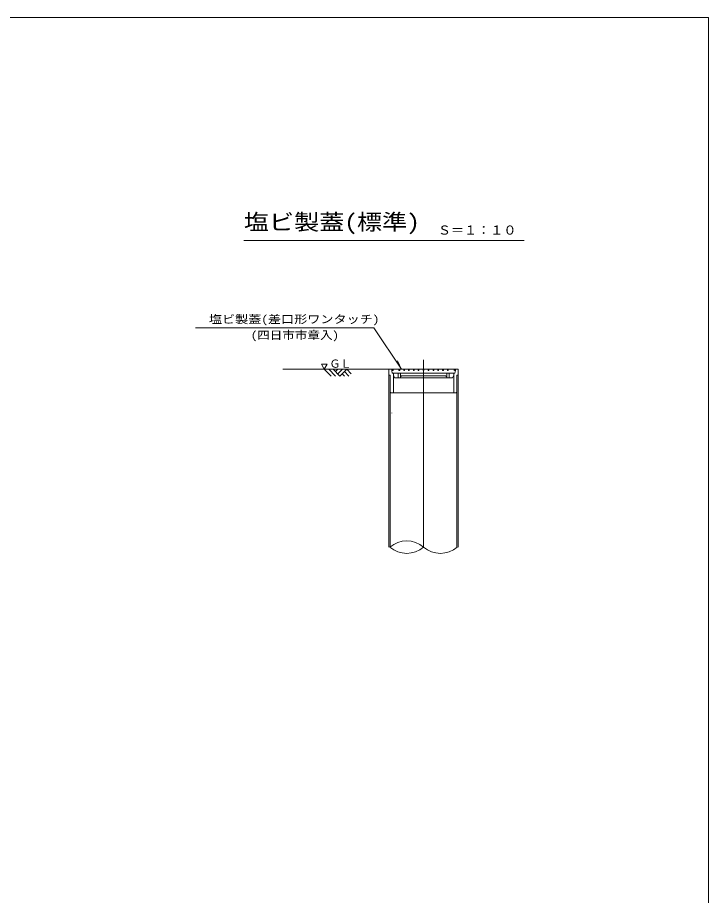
# Model space of a CAD drawing. Units: millimetres on the paper, with parts at other scales. Extents: x -398 to 406, y -282 to 282.
# Drawn here: x 184.3 to 405.5, y 0.7 to 282 of the extents above; entities that cross this region are included whole.
import ezdxf
from ezdxf.enums import TextEntityAlignment as Align

# ---------------------------------------------------------------- set-up
doc = ezdxf.new("R2010")
doc.units = ezdxf.units.MM
for name, color, linetype, lineweight in [('0-1__0-1_', 7, 'Continuous', 18), ('0-2__0-2_', 7, 'Continuous', 18), ('0-4__F-F_作業___1', 7, 'Continuous', 18), ('0-5_ADD_LINE', 7, 'Continuous', 18)]:
    doc.layers.add(name, color=color, linetype=linetype, lineweight=lineweight)
doc.styles.add('TXT', font='')
doc.styles.add('ＭＳ ゴシック', font='')
doc.styles.get('TXT').set_extended_font_data('TXT')
doc.styles.get('ＭＳ ゴシック').set_extended_font_data('MS Gothic')

msp = doc.modelspace()

# ---------------------------------------------------------------- linework, layer by layer
at = {"layer": '0-1__0-1_'}
for p, q in [((256.732, 210.502), (346.477, 210.502)), ((314.287, 112.283), (314.287, 172.283)), ((325.375, 169.283), (303.198, 169.283)), ((319.087, 169.283), (319.087, 168.873)), ((325.375, 169.283), (325.375, 167.408)), ((303.198, 167.408), (303.198, 112.283)), ((303.638, 167.408), (303.638, 112.41)), ((307.221, 167.195), (306.886, 166.901)), ((321.352, 167.195), (307.221, 167.195)), ((321.352, 167.195), (321.687, 166.901)), ((323.586, 166.52), (323.967, 167.367)), ((324.935, 167.408), (324.935, 112.283)), ((325.375, 167.408), (325.375, 112.283)), ((303.638, 162.271), (303.742, 161.783)), ((324.831, 161.783), (303.742, 161.783)), ((324.935, 162.271), (324.831, 161.783)), ((304.137, 155.283), (304.137, 155.177))]:
    msp.add_line(p, q, dxfattribs=at)
for points in [[(303.198, 167.408), (303.638, 167.408), (303.638, 162.271)], [(323.586, 166.52), (304.987, 166.52), (304.606, 167.367)], [(325.375, 167.408), (324.935, 167.408), (324.935, 162.271)]]:
    msp.add_lwpolyline(points, dxfattribs=at)
for centre, start, end in [((308.887, 105.993), 49.3537, 130.6463), ((308.887, 105.993), 49.3537, 130.6463), ((308.887, 118.573), 229.35371, 310.64629), ((308.887, 118.573), 229.35371, 310.64629), ((319.687, 118.573), 229.35371, 310.64629), ((319.687, 118.573), 229.35371, 310.64629)]:
    msp.add_arc(centre, 8.29, start, end, dxfattribs=at)
at = {"layer": '0-2__0-2_'}
for p, q in [((298.331, 182.539), (241.278, 182.575)), ((307.183, 169.283), (298.331, 182.539)), ((305.967, 171.986), (307.214, 169.212)), ((314.287, 172.279), (314.287, 158.033)), ((304.287, 169.283), (269.169, 169.283)), ((281.565, 170.906), (283.44, 170.906)), ((282.502, 169.283), (284.679, 167.106)), ((283.925, 169.283), (286.101, 167.106)), ((285.347, 169.283), (287.523, 167.106)), ((285.433, 169.283), (285.39, 169.239)), ((286.855, 169.283), (286.101, 168.528)), ((288.277, 169.283), (286.812, 167.817)), ((289.7, 169.283), (287.523, 167.106)), ((289.7, 169.283), (291.122, 167.86)), ((303.198, 169.283), (303.198, 167.408)), ((304.089, 169.283), (304.089, 168.873)), ((304.349, 169.283), (304.349, 168.873)), ((304.537, 168.873), (304.349, 168.873)), ((304.537, 169.283), (304.537, 168.873)), ((306.412, 169.283), (306.412, 168.873)), ((306.637, 168.873), (306.412, 168.873)), ((306.637, 169.283), (306.637, 168.873)), ((307.95, 169.283), (307.95, 168.873)), ((308.174, 168.873), (307.95, 168.873)), ((308.174, 169.283), (308.174, 168.873)), ((309.487, 169.283), (309.487, 168.873)), ((309.713, 168.873), (309.487, 168.873)), ((309.713, 169.283), (309.713, 168.873)), ((311.026, 169.283), (311.026, 168.873)), ((311.249, 168.873), (311.026, 168.873)), ((311.249, 169.283), (311.249, 168.873)), ((312.562, 169.283), (312.562, 168.873)), ((312.791, 168.873), (312.562, 168.873)), ((312.791, 169.283), (312.791, 168.873)), ((314.174, 169.283), (314.174, 168.873)), ((314.399, 169.283), (314.399, 168.873)), ((315.782, 169.283), (315.782, 168.873)), ((316.012, 168.873), (315.782, 168.873)), ((316.012, 169.283), (316.012, 168.873)), ((317.324, 169.283), (317.324, 168.873)), ((317.547, 168.873), (317.324, 168.873)), ((317.547, 169.283), (317.547, 168.873)), ((318.86, 169.283), (318.86, 168.873)), ((319.087, 168.873), (318.86, 168.873)), ((320.399, 169.283), (320.399, 168.873)), ((320.623, 168.873), (320.399, 168.873)), ((320.623, 169.283), (320.623, 168.873)), ((321.936, 169.283), (321.936, 168.873)), ((322.162, 168.873), (321.936, 168.873)), ((322.162, 169.283), (322.162, 168.873)), ((324.037, 169.283), (324.037, 168.873)), ((324.224, 168.873), (324.037, 168.873)), ((324.224, 169.283), (324.224, 168.873)), ((324.484, 168.873), (324.301, 168.061)), ((324.484, 169.283), (324.484, 168.873)), ((288.234, 167.817), (288.945, 167.106)), ((288.945, 168.528), (290.368, 167.106)), ((304.606, 168.061), (304.606, 161.783)), ((306.1, 168.061), (306.1, 166.52)), ((306.886, 168.061), (306.886, 166.52)), ((321.687, 168.061), (321.687, 166.52)), ((322.473, 168.061), (322.473, 166.52)), ((323.967, 168.061), (323.967, 161.783))]:
    msp.add_line(p, q, dxfattribs=at)
for points in [[(281.565, 170.906), (282.502, 169.283), (283.44, 170.906)], [(304.089, 168.873), (304.272, 168.061), (324.301, 168.061)], [(314.399, 168.873), (314.287, 168.873), (314.174, 168.873)]]:
    msp.add_lwpolyline(points, dxfattribs=at)
at = {"layer": '0-4__F-F_作業___1'}
for p, q in [((-398, 282), (405.5, 282)), ((405.5, 282), (405.5, -282))]:
    msp.add_line(p, q, dxfattribs=at)
at = {"layer": '0-5_ADD_LINE'}
msp.add_line((304.287, 169.283), (323.822, 169.283), dxfattribs=at)

# ---------------------------------------------------------------- texts
at = {"layer": '0-1__0-1_'}
for s, height, style, width, p in [('塩ビ製蓋(標準)', 5.132, 'ＭＳ ゴシック', 1.15, (256.732, 212.368)), ('Ｓ＝１：１０', 2.933, 'TXT', 1.1, (318.863, 211.551))]:
    msp.add_text(s, height=height, dxfattribs=dict(at, style=style, width=width)).set_placement(p, align=Align.BOTTOM_LEFT)
at = {"layer": '0-2__0-2_', "style": 'ＭＳ ゴシック'}
for s, width, p in [('塩ビ製蓋(差口形ワンタッチ)', 1.2, (245.539, 183.256)), ('(四日市市章入)', 1.15, (258.987, 178.149))]:
    msp.add_text(s, height=2.566, dxfattribs=dict(at, width=width)).set_placement(p, align=Align.BOTTOM_LEFT)
msp.add_text('ＧＬ', height=2.566, dxfattribs=at).set_placement((284.148, 169.012), align=Align.BOTTOM_LEFT)

doc.saveas('drawing.dxf')
